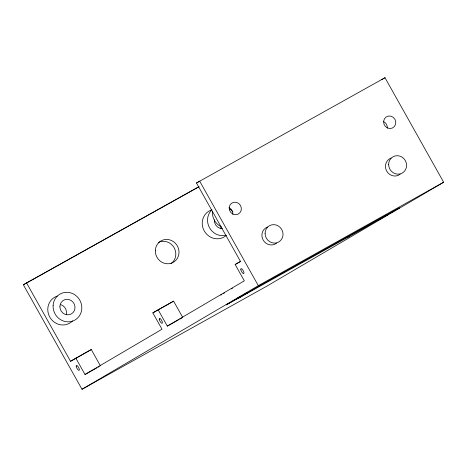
<?xml version="1.0" encoding="UTF-8"?>
<svg xmlns="http://www.w3.org/2000/svg" width="467" height="467" viewBox="0 0 467 467"><rect width="100%" height="100%" fill="white"/><g stroke="black" fill="none" stroke-linecap="round" stroke-linejoin="round"><path stroke-width="0.7" d="M182.76 317.49L173.596 301.157L158.15 309.779L167.314 326.106L244.323 280.842L235.158 264.509L240.464 261.392L196.473 183L384.995 77.715L443.65 182.235L267.34 285.874L82.005 389.285L23.35 284.765L199.135 186.59M196.473 183L199.66 181.126L258.315 285.646L82.005 389.285M381.808 79.583L384.995 77.715M26.537 282.891L70.529 361.283L91.281 349.544L100.446 365.877M75.841 358.166L85.006 374.493L162.008 329.229L152.843 312.896L158.15 309.779M91.281 349.544L70.529 361.283M173.596 301.157L152.843 312.896M220.85 294.992L221.825 294.426M347.349 237.505L349.474 236.255M232.443 288.18L231.328 288.839L231.772 288.612M223.565 293.434L224.633 292.832M232.245 301.542L226.209 304.881L237.312 298.652L232.432 301.338M23.35 284.765L198.493 187.039M235.158 264.509L240.715 261.409M167.314 326.106L178.435 319.901M179.672 319.212L182.142 317.834M85.006 374.493L96.739 367.943M97.977 367.255L99.214 366.566M258.315 285.646L443.65 182.235M221.148 294.852L221.714 294.549M158.582 242.361A12.358 11.675 59.6 0 1 174.045 247.568A12.358 11.675 59.6 0 1 171.062 263.604M60.821 304.671A7.863 7.425 59.6 0 1 66.267 314.367M220.914 227.003A7.863 7.425 59.6 0 1 220.71 228.194M276.61 243.138A9.363 8.844 59.6 0 1 263.154 240.056A9.363 8.844 59.6 0 1 267.556 227.009M400.166 174.197A9.363 8.844 59.6 0 1 386.711 171.115A9.363 8.844 59.6 0 1 391.113 158.068M72.531 320.934A14.985 14.15 59.6 0 1 50.103 317.642A14.985 14.15 59.6 0 1 57.254 296.078M226.104 235.572A14.985 14.15 59.6 0 1 204.388 231.194A14.985 14.15 59.6 0 1 211.142 210.097M229.186 207.797A6.369 6.013 59.6 0 1 232.852 214.324M221.084 226.688A14.985 14.15 59.6 0 1 212.467 211.329M383.635 121.618A6.369 6.013 59.6 0 1 387.295 128.145M222.385 228.661A7.863 7.425 59.6 0 1 214.388 219.805M226.215 235.199A14.985 14.15 59.6 0 1 209.543 227.803A14.985 14.15 59.6 0 1 211.942 209.759M229.192 208.568A14.985 14.15 59.6 0 1 232.858 211.93M236.967 298.547L247.93 292.406L236.967 298.547M377.704 220.336L388.667 214.195L377.704 220.336M388.322 214.09L399.285 207.955L388.322 214.09M260.574 285.191L238.275 298.302L362.795 228.888L387.219 214.528L260.574 285.191M229.186 207.541A6.369 6.013 59.6 0 0 237.82 214.265A6.369 6.013 59.6 0 0 238.8 203.501A6.369 6.013 59.6 0 0 229.186 207.541M383.635 121.367A6.369 6.013 59.6 0 0 392.262 128.086A6.369 6.013 59.6 0 0 393.243 117.322A6.369 6.013 59.6 0 0 383.635 121.367M155.33 250.376A12.358 11.675 59.6 0 0 172.562 262.717A12.358 11.675 59.6 0 0 173.607 241.719A12.358 11.675 59.6 0 0 155.33 250.376M76.232 366.49A2.808 0.922 60.8 0 0 78.888 370.378A2.808 0.922 60.8 0 0 78.182 366.805A2.808 0.922 60.8 0 0 76.232 366.49M159.265 319.387A2.808 0.922 60.8 0 0 161.921 323.275A2.808 0.922 60.8 0 0 161.214 319.702A2.808 0.922 60.8 0 0 159.265 319.387M240.855 269.716A2.808 0.922 60.8 0 0 243.517 273.604A2.808 0.922 60.8 0 0 242.805 270.031A2.808 0.922 60.8 0 0 240.855 269.716M59.91 306.79A7.863 7.425 59.6 0 0 71.305 313.941A7.863 7.425 59.6 0 0 71.147 300.52A7.863 7.425 59.6 0 0 59.91 306.79M53.104 305.593A14.985 14.15 59.6 0 0 73.996 320.555A14.985 14.15 59.6 0 0 75.263 295.097A14.985 14.15 59.6 0 0 53.104 305.593M265.081 233.523A9.363 8.844 59.6 0 0 278.647 242.04A9.363 8.844 59.6 0 0 278.46 226.063A9.363 8.844 59.6 0 0 265.081 233.523M388.637 164.582A9.363 8.844 59.6 0 0 402.198 173.099A9.363 8.844 59.6 0 0 402.017 157.116A9.363 8.844 59.6 0 0 388.637 164.582"/></g></svg>
